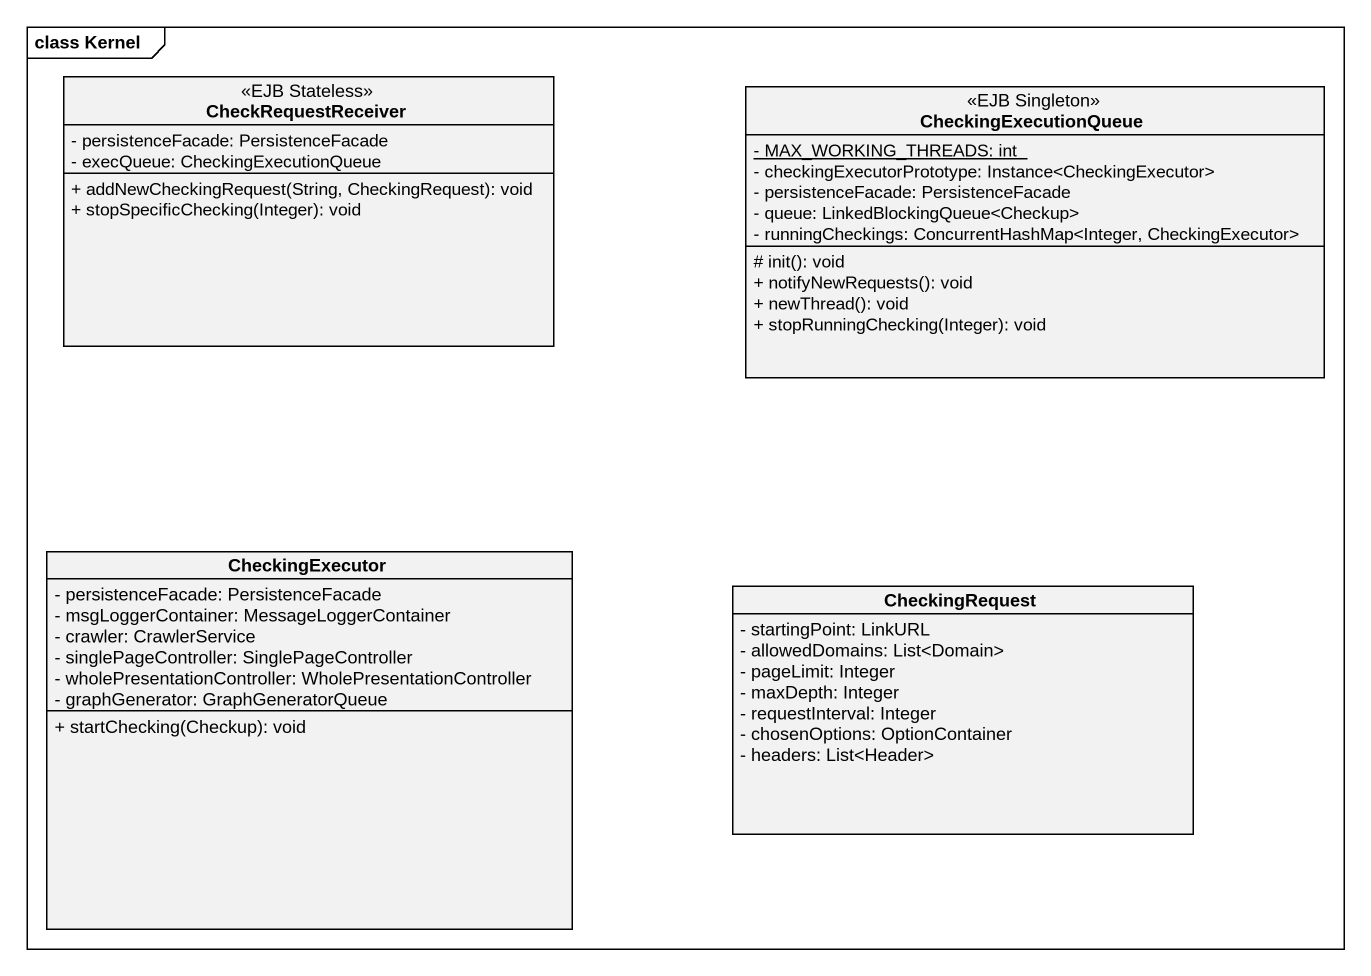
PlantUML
@startuml
mainframe class Kernel
hide circle
hide empty members
skinparam classAttributeIconSize 0
class CheckRequestReceiver <<EJB Stateless>> {
  - persistenceFacade: PersistenceFacade
  - execQueue: CheckingExecutionQueue
  + addNewCheckingRequest(String, CheckingRequest): void
  + stopSpecificChecking(Integer): void
}
class CheckingExecutionQueue <<EJB Singleton>> {
  {static} - MAX_WORKING_THREADS: int
  - checkingExecutorPrototype: Instance<CheckingExecutor>
  - persistenceFacade: PersistenceFacade
  - queue: LinkedBlockingQueue<Checkup>
  - runningCheckings: ConcurrentHashMap<Integer, CheckingExecutor>
  # init(): void
  + notifyNewRequests(): void
  + newThread(): void
  + stopRunningChecking(Integer): void
}
class CheckingExecutor {
  - persistenceFacade: PersistenceFacade
  - msgLoggerContainer: MessageLoggerContainer
  - crawler: CrawlerService
  - singlePageController: SinglePageController
  - wholePresentationController: WholePresentationController
  - graphGenerator: GraphGeneratorQueue
  + startChecking(Checkup): void
}
class CheckingRequest {
  - startingPoint: LinkURL
  - allowedDomains: List<Domain>
  - pageLimit: Integer
  - maxDepth: Integer
  - requestInterval: Integer
  - chosenOptions: OptionContainer
  - headers: List<Header>
}
@enduml
